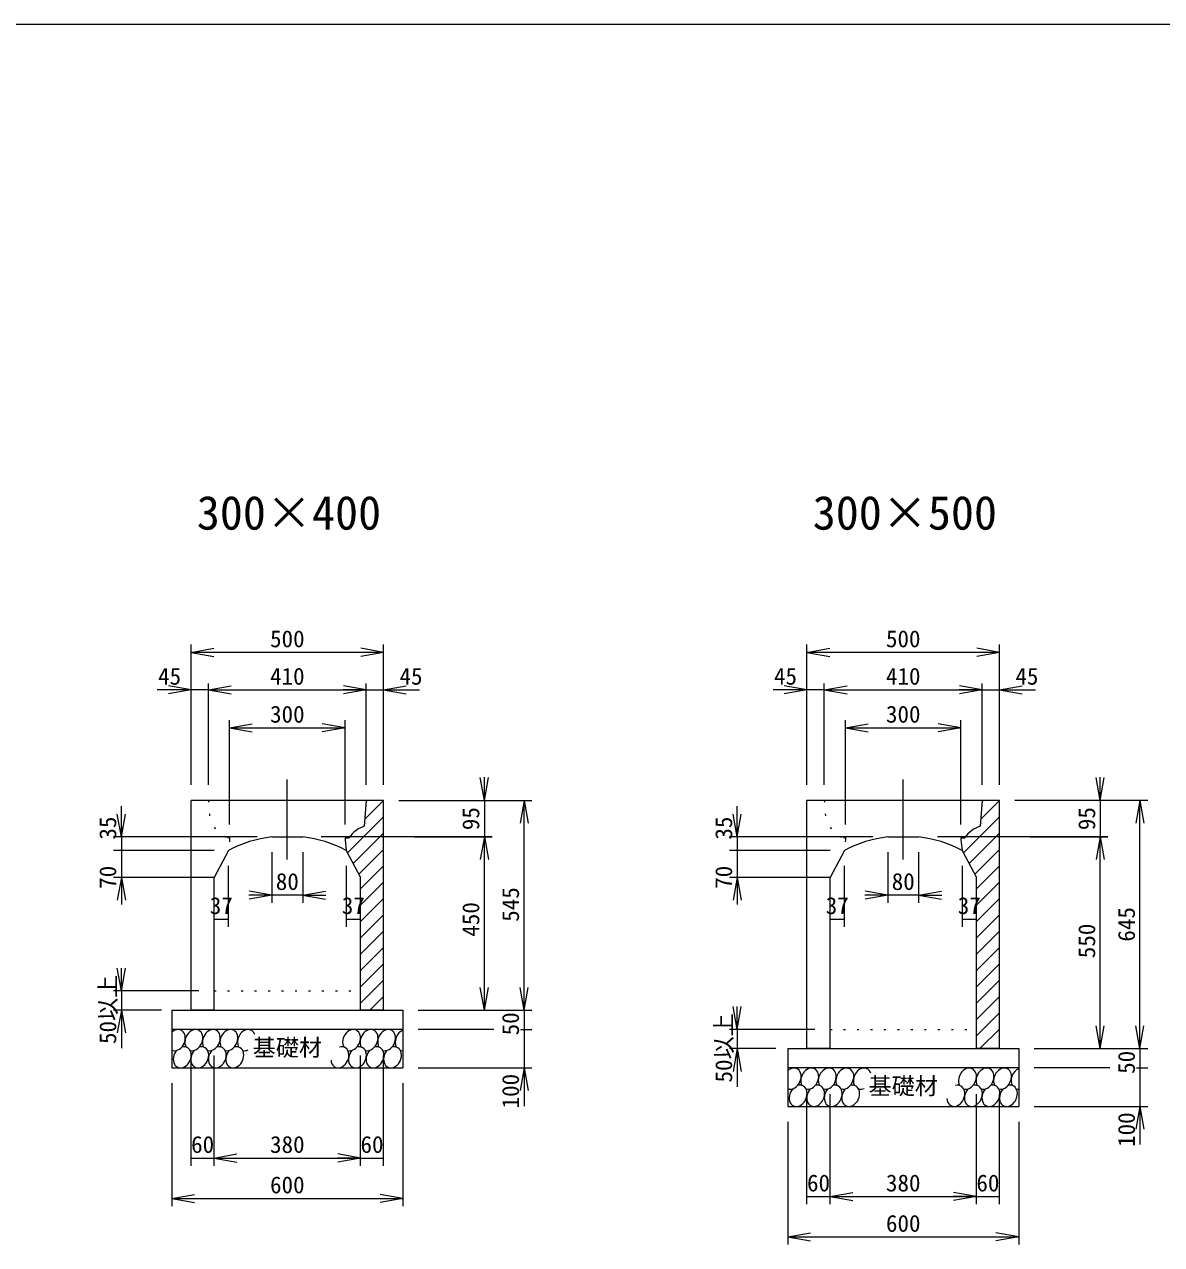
# Model space of a CAD drawing. Units: millimetres, scale not verified. Extents: x 2577 to 21887, y 2787 to 16449.
# Drawn here: x 5532 to 8486, y 13279 to 16449 of the extents above; entities that cross this region are included whole.
import ezdxf
from ezdxf.enums import TextEntityAlignment as Align

# ---------------------------------------------------------------- set-up
doc = ezdxf.new("R2010")
doc.units = ezdxf.units.MM
doc.header["$LTSCALE"] = 20
doc.linetypes.add('DOTTED', pattern=[1.75, 0.25, -1.5])
doc.layers.add('Layer1', color=4, linetype='Continuous', lineweight=18)
doc.styles.add('ＭＳ ゴシック-5.0-0.0', font='')
doc.styles.get('ＭＳ ゴシック-5.0-0.0').set_extended_font_data('ＭＳ ゴシック-5.0-0.0')

msp = doc.modelspace()

# ---------------------------------------------------------------- linework, layer by layer
at = {"layer": 'Layer1'}
for p, q in [((21887.41, 16448.97), (2577.44, 16448.97)), ((5964.68, 14473.42), (5964.68, 14837.86)), ((6464.68, 14473.42), (6464.68, 14837.86)), ((7564.68, 14473.42), (7564.68, 14837.86)), ((8064.68, 14473.42), (8064.68, 14837.86)), ((5964.68, 14817.86), (6023.77, 14828.28)), ((6464.68, 14817.86), (5964.68, 14817.86)), ((5964.68, 14817.86), (6023.77, 14807.44)), ((6464.68, 14817.86), (6405.6, 14828.28)), ((6464.68, 14817.86), (6405.6, 14807.44)), ((7564.68, 14817.86), (7623.77, 14828.28)), ((8064.68, 14817.86), (7564.68, 14817.86)), ((7564.68, 14817.86), (7623.77, 14807.44)), ((8064.68, 14817.86), (8005.6, 14828.28)), ((8064.68, 14817.86), (8005.6, 14807.44)), ((5964.68, 14720.62), (5876.45, 14720.62)), ((5964.68, 14720.62), (5905.6, 14731.04)), ((5964.68, 14720.62), (5905.6, 14710.2)), ((5964.68, 14473.42), (5964.68, 14732.62)), ((6009.68, 14720.62), (5964.68, 14720.62)), ((6009.68, 14473.42), (6009.68, 14737.22)), ((6009.68, 14720.62), (6068.77, 14731.04)), ((6009.68, 14720.62), (6068.77, 14731.04)), ((6009.68, 14720.62), (6419.68, 14720.62)), ((6009.68, 14720.62), (6068.77, 14710.2)), ((6009.68, 14720.62), (6068.77, 14710.2)), ((6009.68, 14720.62), (6069.68, 14720.62)), ((6419.68, 14720.62), (6359.68, 14720.62)), ((6419.68, 14720.62), (6360.6, 14731.04)), ((6419.68, 14720.62), (6360.6, 14731.04)), ((6419.68, 14720.62), (6360.6, 14710.2)), ((6419.68, 14720.62), (6360.6, 14710.2)), ((6419.68, 14473.42), (6419.68, 14737.22)), ((6419.68, 14720.62), (6464.68, 14720.62)), ((6464.68, 14473.42), (6464.68, 14732.62)), ((6464.68, 14720.62), (6523.77, 14731.04)), ((6464.68, 14720.62), (6523.77, 14710.2)), ((6464.68, 14720.62), (6558.37, 14720.62)), ((7564.68, 14720.62), (7476.45, 14720.62)), ((7564.68, 14720.62), (7505.6, 14731.04)), ((7564.68, 14720.62), (7505.6, 14710.2)), ((7564.68, 14473.42), (7564.68, 14732.62)), ((7609.68, 14720.62), (7564.68, 14720.62)), ((7609.68, 14473.42), (7609.68, 14737.22)), ((7609.68, 14720.62), (7668.77, 14731.04)), ((7609.68, 14720.62), (7668.77, 14731.04)), ((7609.68, 14720.62), (8019.68, 14720.62)), ((7609.68, 14720.62), (7668.77, 14710.2)), ((7609.68, 14720.62), (7668.77, 14710.2)), ((7609.68, 14720.62), (7669.68, 14720.62)), ((8019.68, 14720.62), (7959.68, 14720.62)), ((8019.68, 14720.62), (7960.6, 14731.04)), ((8019.68, 14720.62), (7960.6, 14731.04)), ((8019.68, 14720.62), (7960.6, 14710.2)), ((8019.68, 14720.62), (7960.6, 14710.2)), ((8019.68, 14473.42), (8019.68, 14737.22)), ((8019.68, 14720.62), (8064.68, 14720.62)), ((8064.68, 14473.42), (8064.68, 14732.62)), ((8064.68, 14720.62), (8123.77, 14731.04)), ((8064.68, 14720.62), (8123.77, 14710.2)), ((8064.68, 14720.62), (8158.37, 14720.62)), ((6064.68, 14370.65), (6064.68, 14641.99)), ((6064.68, 14621.99), (6123.77, 14632.41)), ((6064.68, 14621.99), (6364.68, 14621.99)), ((6064.68, 14621.99), (6123.77, 14611.57)), ((6364.68, 14621.99), (6305.6, 14632.41)), ((6364.68, 14621.99), (6305.6, 14611.57)), ((6364.68, 14370.65), (6364.68, 14641.99)), ((7664.68, 14370.65), (7664.68, 14641.99)), ((7664.68, 14621.99), (7723.77, 14632.41)), ((7664.68, 14621.99), (7964.68, 14621.99)), ((7664.68, 14621.99), (7723.77, 14611.57)), ((7964.68, 14621.99), (7905.6, 14632.41)), ((7964.68, 14621.99), (7905.6, 14611.57)), ((7964.68, 14370.65), (7964.68, 14641.99)), ((6214.68, 14280.14), (6214.68, 14487.6)), ((6726.48, 14433.42), (6716.06, 14492.51)), ((6726.48, 14433.42), (6726.48, 14493.42)), ((6726.48, 14433.42), (6736.9, 14492.51)), ((7814.68, 14280.14), (7814.68, 14487.6)), ((8326.48, 14433.42), (8316.06, 14492.51)), ((8326.48, 14433.42), (8326.48, 14493.42)), ((8326.48, 14433.42), (8336.9, 14492.51)), ((6464.68, 14433.42), (5964.68, 14433.42)), ((5964.68, 13888.42), (5964.68, 14433.42)), ((6419.68, 14433.42), (6414.68, 14366.42)), ((6464.68, 14433.42), (6416.06, 14384.79)), ((6422.26, 14433.42), (6419.48, 14430.64)), ((6464.68, 13888.42), (6464.68, 14433.42)), ((6504.68, 14433.42), (6849.69, 14433.42)), ((6726.48, 14433.42), (6726.48, 14338.42)), ((6829.69, 14433.42), (6819.27, 14374.33)), ((6829.69, 14433.42), (6840.11, 14374.33)), ((6829.69, 13888.42), (6829.69, 14433.42)), ((8064.68, 14433.42), (7564.68, 14433.42)), ((7564.68, 13788.42), (7564.68, 14433.42)), ((8019.68, 14433.42), (8014.68, 14366.42)), ((8064.68, 14433.42), (8016.06, 14384.79)), ((8022.26, 14433.42), (8019.48, 14430.64)), ((8064.68, 13788.42), (8064.68, 14433.42)), ((8449.69, 14433.42), (8104.68, 14433.42)), ((8326.48, 14433.42), (8326.48, 14338.42)), ((8429.69, 14433.42), (8419.27, 14374.33)), ((8429.69, 14433.42), (8440.11, 14374.33)), ((8429.69, 13788.42), (8429.69, 14433.42)), ((5783.47, 14338.42), (5773.05, 14397.51)), ((5783.47, 14338.42), (5783.47, 14418.29)), ((5783.47, 14338.42), (5793.89, 14397.51)), ((6464.68, 14390.99), (6370.94, 14297.25)), ((7383.47, 14338.42), (7373.05, 14397.51)), ((7383.47, 14338.42), (7383.47, 14418.29)), ((7383.47, 14338.42), (7393.89, 14397.51)), ((7970.94, 14297.25), (8064.68, 14390.99)), ((5783.47, 14363.42), (5783.47, 14163.28)), ((7383.47, 14363.42), (7383.47, 14163.28)), ((6136.07, 14338.42), (5763.47, 14338.42)), ((5783.47, 14338.42), (5783.47, 14303.42)), ((6174.68, 14338.42), (6214.68, 14338.42)), ((6214.68, 14338.42), (6254.68, 14338.42)), ((6746.48, 14338.42), (6302.36, 14338.42)), ((6364.68, 14336.42), (6374.68, 14336.42)), ((6364.68, 14336.42), (6364.68, 14330.65)), ((6364.68, 14330.65), (6367.68, 14303.42)), ((6464.68, 14348.57), (6385.61, 14269.5)), ((6544.68, 14338.42), (6746.48, 14338.42)), ((6726.48, 14338.42), (6716.06, 14279.33)), ((6726.48, 14338.42), (6736.9, 14279.33)), ((6726.48, 13888.42), (6726.48, 14338.42)), ((7736.07, 14338.42), (7363.47, 14338.42)), ((7383.47, 14338.42), (7383.47, 14303.42)), ((7774.68, 14338.42), (7814.68, 14338.42)), ((7814.68, 14338.42), (7854.68, 14338.42)), ((8346.48, 14338.42), (7903.89, 14338.42)), ((7964.68, 14336.42), (7974.68, 14336.42)), ((7964.68, 14336.42), (7964.68, 14330.65)), ((7964.68, 14330.65), (7967.68, 14303.42)), ((7985.61, 14269.5), (8064.68, 14348.57)), ((8144.68, 14338.42), (8346.48, 14338.42)), ((8326.48, 14338.42), (8316.06, 14279.33)), ((8326.48, 14338.42), (8336.9, 14279.33)), ((8326.48, 13788.42), (8326.48, 14338.42)), ((6024.68, 14303.42), (5763.47, 14303.42)), ((6061.68, 14303.42), (6024.68, 14233.42)), ((6174.68, 14298.42), (6174.68, 14167.39)), ((6254.68, 14298.42), (6254.68, 14167.39)), ((6367.68, 14303.42), (6404.68, 14233.42)), ((6400.29, 14241.74), (6464.68, 14306.14)), ((7624.68, 14303.42), (7363.47, 14303.42)), ((7661.68, 14303.42), (7624.68, 14233.42)), ((7774.68, 14298.42), (7774.68, 14167.39)), ((7854.68, 14298.42), (7854.68, 14167.39)), ((7967.68, 14303.42), (8004.68, 14233.42)), ((8000.29, 14241.74), (8064.68, 14306.14)), ((6061.68, 14104.77), (6061.68, 14263.42)), ((6367.68, 14263.42), (6367.68, 14104.77)), ((6464.68, 14263.71), (6404.68, 14203.71)), ((7661.68, 14104.77), (7661.68, 14263.42)), ((7967.68, 14263.42), (7967.68, 14104.77)), ((8064.68, 14263.71), (8004.68, 14203.71)), ((6008.51, 14233.42), (5763.47, 14233.42)), ((6024.68, 14233.42), (5763.47, 14233.42)), ((5783.47, 14233.42), (5773.05, 14174.33)), ((5783.47, 14233.42), (5793.89, 14174.33)), ((6024.68, 13888.42), (6024.68, 14233.42)), ((6404.68, 13888.42), (6404.68, 14233.42)), ((7608.51, 14233.42), (7363.47, 14233.42)), ((7624.68, 14233.42), (7363.47, 14233.42)), ((7383.47, 14233.42), (7373.05, 14174.33)), ((7383.47, 14233.42), (7393.89, 14174.33)), ((7624.68, 13788.42), (7624.68, 14233.42)), ((8004.68, 13788.42), (8004.68, 14233.42)), ((6464.68, 14221.29), (6404.68, 14161.29)), ((8064.68, 14221.29), (8004.68, 14161.29)), ((6174.68, 14187.39), (6114.68, 14187.39)), ((6174.68, 14187.39), (6115.6, 14197.81)), ((6174.68, 14187.39), (6115.6, 14176.97)), ((6254.68, 14187.39), (6174.68, 14187.39)), ((6254.68, 14187.39), (6313.77, 14197.81)), ((6254.68, 14187.39), (6314.68, 14187.39)), ((6254.68, 14187.39), (6313.77, 14176.97)), ((6464.68, 14178.86), (6404.68, 14118.86)), ((7774.68, 14187.39), (7714.68, 14187.39)), ((7774.68, 14187.39), (7715.6, 14197.81)), ((7774.68, 14187.39), (7715.6, 14176.97)), ((7854.68, 14187.39), (7774.68, 14187.39)), ((7854.68, 14187.39), (7913.77, 14197.81)), ((7854.68, 14187.39), (7913.77, 14176.97)), ((7854.68, 14187.39), (7914.68, 14187.39)), ((8064.68, 14178.86), (8004.68, 14118.86)), ((6464.68, 14136.44), (6404.68, 14076.44)), ((8064.68, 14136.44), (8004.68, 14076.44)), ((6024.68, 14124.77), (6061.68, 14124.77)), ((6367.68, 14124.77), (6404.68, 14124.77)), ((7624.68, 14124.77), (7661.68, 14124.77)), ((7967.68, 14124.77), (8004.68, 14124.77)), ((6464.68, 14094.01), (6404.68, 14034.01)), ((8064.68, 14094.01), (8004.68, 14034.01)), ((6464.68, 14051.58), (6404.68, 13991.58)), ((8064.68, 14051.58), (8004.68, 13991.58)), ((5783.47, 13938.42), (5773.05, 13997.51)), ((5783.47, 13938.42), (5793.89, 13997.51)), ((5783.47, 13938.42), (5783.47, 13997.51)), ((6464.68, 14009.16), (6404.68, 13949.16)), ((8064.68, 14009.16), (8004.68, 13949.16)), ((6464.68, 13966.73), (6404.68, 13906.73)), ((6726.48, 13888.42), (6716.06, 13947.51)), ((6726.48, 13888.42), (6736.9, 13947.51)), ((6829.69, 13888.42), (6819.27, 13947.51)), ((6829.69, 13888.42), (6840.11, 13947.51)), ((8064.68, 13966.73), (8004.68, 13906.73)), ((5984.68, 13938.42), (5763.47, 13938.42)), ((5783.47, 13938.42), (5783.47, 13789.63)), ((6428.8, 13888.42), (6464.68, 13924.3)), ((8064.68, 13924.3), (8004.68, 13864.3)), ((5887.62, 13888.42), (5763.47, 13888.42)), ((5783.47, 13888.42), (5773.05, 13829.33)), ((5783.47, 13888.42), (5793.89, 13829.33)), ((5914.68, 13888.42), (6514.68, 13888.42)), ((5914.68, 13888.42), (5914.68, 13738.42)), ((6024.68, 13888.42), (5964.68, 13888.42)), ((6464.68, 13888.42), (6404.68, 13888.42)), ((6514.68, 13888.42), (6514.68, 13738.42)), ((6554.68, 13888.42), (6849.69, 13888.42)), ((6829.69, 13888.42), (6829.69, 13838.42)), ((7383.47, 13838.42), (7373.05, 13897.51)), ((7383.47, 13838.42), (7393.89, 13897.51)), ((7383.47, 13838.42), (7383.47, 13897.51)), ((8064.68, 13881.88), (8004.68, 13821.88)), ((6514.68, 13838.42), (5914.68, 13838.42)), ((6751.31, 13838.42), (6554.68, 13838.42)), ((6820.44, 13838.42), (6849.69, 13838.42)), ((6829.69, 13838.42), (6829.69, 13778.42)), ((6829.69, 13838.42), (6829.69, 13738.42)), ((7584.68, 13838.42), (7363.47, 13838.42)), ((7383.47, 13838.42), (7383.47, 13689.63)), ((8013.65, 13788.42), (8064.68, 13839.45)), ((8326.48, 13788.42), (8316.06, 13847.51)), ((8326.48, 13788.42), (8336.9, 13847.51)), ((8429.69, 13788.42), (8419.27, 13847.51)), ((8429.69, 13788.42), (8440.11, 13847.51)), ((7483.69, 13788.42), (7363.47, 13788.42)), ((7383.47, 13788.42), (7373.05, 13729.33)), ((7383.47, 13788.42), (7393.89, 13729.33)), ((7514.68, 13788.42), (8114.68, 13788.42)), ((7514.68, 13788.42), (7514.68, 13638.42)), ((7624.68, 13788.42), (7564.68, 13788.42)), ((8064.68, 13788.42), (8004.68, 13788.42)), ((8114.68, 13788.42), (8114.68, 13638.42)), ((8154.68, 13788.42), (8449.69, 13788.42)), ((8429.69, 13788.42), (8429.69, 13738.42)), ((5964.68, 13484.36), (5964.68, 13770.39)), ((6024.68, 13484.36), (6024.68, 13770.39)), ((6404.68, 13484.36), (6404.68, 13770.39)), ((6464.68, 13484.36), (6464.68, 13770.39)), ((5914.68, 13738.42), (6514.68, 13738.42)), ((6554.68, 13738.42), (6849.69, 13738.42)), ((6829.69, 13738.42), (6819.27, 13679.33)), ((6829.69, 13738.42), (6840.11, 13679.33)), ((6829.69, 13738.42), (6829.69, 13639.18)), ((8114.68, 13738.42), (7514.68, 13738.42)), ((8351.31, 13738.42), (8154.68, 13738.42)), ((8420.44, 13738.42), (8449.69, 13738.42)), ((8429.69, 13738.42), (8429.69, 13678.42)), ((8429.69, 13738.42), (8429.69, 13638.42)), ((5914.68, 13698.42), (5914.68, 13379.45)), ((6514.68, 13698.42), (6514.68, 13379.45)), ((7564.68, 13384.36), (7564.68, 13670.39)), ((7624.68, 13384.36), (7624.68, 13670.39)), ((8004.68, 13384.36), (8004.68, 13670.39)), ((8064.68, 13384.36), (8064.68, 13670.39)), ((7514.68, 13638.42), (8114.68, 13638.42)), ((8154.68, 13638.42), (8449.69, 13638.42)), ((8429.69, 13638.42), (8419.27, 13579.33)), ((8429.69, 13638.42), (8440.11, 13579.33)), ((8429.69, 13638.42), (8429.69, 13539.18)), ((7514.68, 13598.42), (7514.68, 13279.45)), ((8114.68, 13598.42), (8114.68, 13279.45)), ((5964.68, 13504.36), (6024.68, 13504.36)), ((6024.68, 13504.36), (6083.77, 13514.78)), ((6024.68, 13504.36), (6083.77, 13514.78)), ((6024.68, 13504.36), (6404.68, 13504.36)), ((6024.68, 13504.36), (6083.77, 13493.94)), ((6024.68, 13504.36), (6083.77, 13493.94)), ((6024.68, 13504.36), (6084.68, 13504.36)), ((6404.68, 13504.36), (6344.68, 13504.36)), ((6404.68, 13504.36), (6345.6, 13514.78)), ((6404.68, 13504.36), (6345.6, 13514.78)), ((6404.68, 13504.36), (6345.6, 13493.94)), ((6404.68, 13504.36), (6345.6, 13493.94)), ((6404.68, 13504.36), (6464.68, 13504.36)), ((5914.68, 13399.45), (5973.77, 13409.87)), ((6514.68, 13399.45), (6455.6, 13409.87)), ((7624.68, 13404.36), (7683.77, 13414.78)), ((7624.68, 13404.36), (7683.77, 13414.78)), ((8004.68, 13404.36), (7945.6, 13414.78)), ((8004.68, 13404.36), (7945.6, 13414.78)), ((5914.68, 13399.45), (6514.68, 13399.45)), ((5914.68, 13399.45), (5973.77, 13389.03)), ((6514.68, 13399.45), (6455.6, 13389.03)), ((7564.68, 13404.36), (7624.68, 13404.36)), ((7624.68, 13404.36), (8004.68, 13404.36)), ((7624.68, 13404.36), (7683.77, 13393.94)), ((7624.68, 13404.36), (7683.77, 13393.94)), ((7624.68, 13404.36), (7684.68, 13404.36)), ((8004.68, 13404.36), (7944.68, 13404.36)), ((8004.68, 13404.36), (7945.6, 13393.94)), ((8004.68, 13404.36), (7945.6, 13393.94)), ((8004.68, 13404.36), (8064.68, 13404.36)), ((7514.68, 13299.45), (7573.77, 13309.87)), ((7514.68, 13299.45), (8114.68, 13299.45)), ((7514.68, 13299.45), (7573.77, 13289.03)), ((8114.68, 13299.45), (8055.6, 13309.87)), ((8114.68, 13299.45), (8055.6, 13289.03))]:
    msp.add_line(p, q, dxfattribs=at)
at = {"layer": 'Layer1', "linetype": 'DOTTED', "lineweight": 13}
for p, q in [((6009.68, 14433.42), (6014.68, 14366.42)), ((7609.68, 14433.42), (7614.68, 14366.42)), ((6064.68, 14336.42), (6054.68, 14336.42)), ((6064.68, 14330.65), (6061.68, 14303.42)), ((6064.68, 14336.42), (6064.68, 14330.65)), ((7664.68, 14336.42), (7654.68, 14336.42)), ((7664.68, 14330.65), (7661.68, 14303.42)), ((7664.68, 14336.42), (7664.68, 14330.65)), ((6024.68, 13938.42), (6404.68, 13938.42)), ((7624.68, 13838.42), (8004.68, 13838.42))]:
    msp.add_line(p, q, dxfattribs=at)
for centre in [(5989.09, 14290.63), (7589.09, 14290.63)]:
    msp.add_arc(centre, 80, 34.92015, 71.34006, dxfattribs=at)
at = {"layer": 'Layer1'}
for centre, radius, start, end in [((6440.28, 14290.63), 80, 108.65994, 145.07985), ((8040.28, 14290.63), 80, 108.65994, 145.07985), ((6211.99, 14018.05), 322.53, 96.64248, 117.77664), ((6217.38, 14018.05), 322.53, 62.22336, 83.35752), ((7811.99, 14018.05), 322.53, 96.64248, 117.77664), ((7817.38, 14018.05), 322.53, 62.22336, 83.35752)]:
    msp.add_arc(centre, radius, start, end, dxfattribs=at)
for centre, start_param, end_param in [((5926.31, 13810.6), 3.1641089, 7.3535633), ((5971.83, 13810.6), 3.2518953, 8.9063261), ((6017.36, 13810.6), 3.2518953, 8.9063261), ((6062.88, 13810.6), 3.2518953, 8.9063261), ((6108.41, 13810.6), 5.610227, 8.9063261), ((6381.55, 13810.6), 3.2518953, 8.9063261), ((6427.07, 13810.6), 3.2518953, 8.9063261), ((6472.6, 13810.6), 3.2518953, 8.9063261), ((6518.12, 13810.6), 0.6949414, 2.6231408), ((5941.69, 13765.93), 1.1965976, 6.8860585), ((5987.21, 13765.93), 1.1965976, 6.8860585), ((6032.74, 13765.93), 1.1965976, 6.8860585), ((6078.26, 13765.93), 1.1965976, 6.8860585), ((6351.4, 13765.93), 2.1791837, 6.8860585), ((6396.93, 13765.93), 1.1965976, 6.8860585), ((6442.45, 13765.93), 1.1965976, 6.8860585), ((6487.98, 13765.93), 1.1965976, 6.8860585), ((6108.41, 13810.6), 3.2518953, 3.8893366), ((6518.12, 13810.6), 3.2518953, 3.5395455), ((7526.31, 13710.6), 3.1641089, 7.3535633), ((7571.83, 13710.6), 3.2518953, 8.9063261), ((7617.36, 13710.6), 3.2518953, 8.9063261), ((7662.88, 13710.6), 3.2518953, 8.9063261), ((7708.41, 13710.6), 5.610227, 8.9063261), ((7981.55, 13710.6), 3.2518953, 8.9063261), ((8027.07, 13710.6), 3.2518953, 8.9063261), ((8072.6, 13710.6), 3.2518953, 8.9063261), ((8118.12, 13710.6), 0.6949414, 2.6231408), ((7541.69, 13665.93), 1.1965976, 6.8860585), ((7587.21, 13665.93), 1.1965976, 6.8860585), ((7632.74, 13665.93), 1.1965976, 6.8860585), ((7678.26, 13665.93), 1.1965976, 6.8860585), ((7951.4, 13665.93), 2.1791837, 6.8860585), ((7996.93, 13665.93), 1.1965976, 6.8860585), ((8042.45, 13665.93), 1.1965976, 6.8860585), ((8087.98, 13665.93), 1.1965976, 6.8860585), ((7708.41, 13710.6), 3.2518953, 3.8893366), ((8118.12, 13710.6), 3.2518953, 3.5395455)]:
    msp.add_ellipse(centre, major_axis=(12.08, 25.9), ratio=0.766667, start_param=start_param, end_param=end_param, dxfattribs=at)

# ---------------------------------------------------------------- texts
at = {"layer": 'Layer1', "color": 7, "style": 'ＭＳ ゴシック-5.0-0.0'}
for s, p in [('300×400', (6218.9, 15224.51)), ('300×500', (7818.9, 15224.51))]:
    msp.add_text(s, height=87.98, dxfattribs=at).set_placement(p, align=Align.TOP_CENTER)
for s, p in [('500', (6214.68, 14817.86)), ('500', (7814.68, 14817.86)), ('45', (5908.8, 14720.62)), ('410', (6214.68, 14720.62)), ('45', (6535.97, 14720.62)), ('45', (7508.8, 14720.62)), ('410', (7814.68, 14720.62)), ('45', (8135.97, 14720.62)), ('300', (6214.68, 14621.99)), ('300', (7814.68, 14621.99)), ('80', (6214.68, 14187.39)), ('80', (7814.68, 14187.39)), ('37', (6043.18, 14124.77)), ('37', (6386.18, 14124.77)), ('37', (7643.18, 14124.77)), ('37', (7986.18, 14124.77)), ('基礎材', (6214.68, 13756.26)), ('基礎材', (7814.68, 13656.26)), ('60', (5994.68, 13504.36)), ('380', (6214.68, 13504.36)), ('60', (6434.68, 13504.36)), ('600', (6214.68, 13399.45)), ('60', (7594.68, 13404.36)), ('380', (7814.68, 13404.36)), ('60', (8034.68, 13404.36)), ('600', (7814.68, 13299.45))]:
    msp.add_text(s, height=43.99, dxfattribs=at).set_placement(p, align=Align.BOTTOM_CENTER)
for s, p in [('95', (6726.48, 14385.92)), ('95', (8326.48, 14385.92)), ('35', (5783.47, 14361.33)), ('35', (7383.47, 14361.33)), ('70', (5783.47, 14233.53)), ('70', (7383.47, 14233.53)), ('545', (6829.69, 14162.85)), ('450', (6726.48, 14124.15)), ('645', (8429.69, 14111.24)), ('550', (8326.48, 14068.24)), ('50以上', (5783.47, 13890.45)), ('50', (6829.69, 13852.91)), ('50以上', (7383.47, 13790.45)), ('50', (8429.69, 13752.91)), ('100', (6829.69, 13678.03)), ('100', (8429.69, 13578.03))]:
    msp.add_text(s, height=43.99, rotation=90, dxfattribs=at).set_placement(p, align=Align.BOTTOM_CENTER)

doc.saveas('drawing.dxf')
